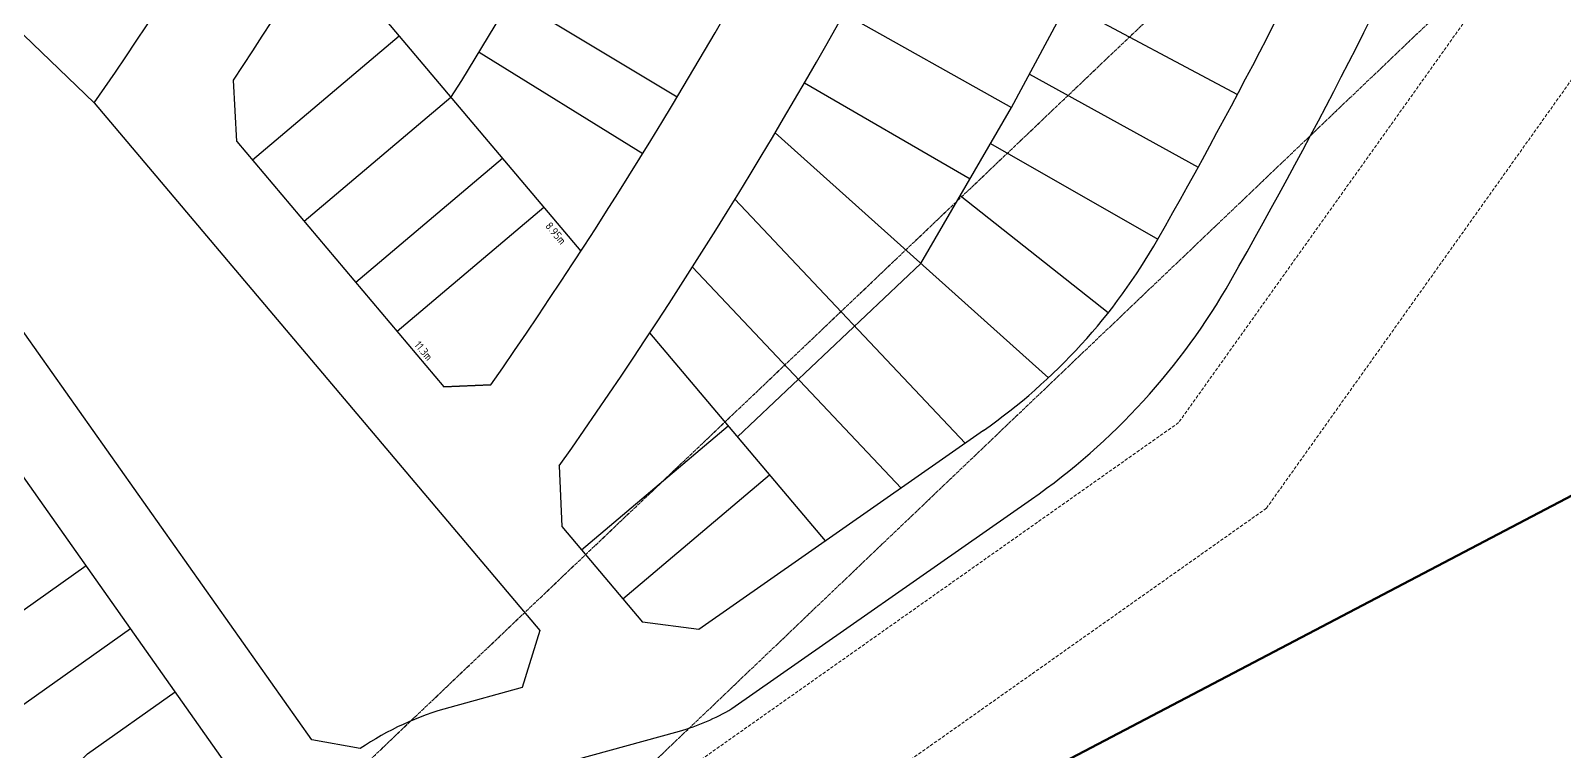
# Model space of a CAD drawing. Extents: x 294483 to 298733, y 6233899 to 6239242.
# Drawn here: x 296247.7 to 296487.2, y 6235892.7 to 6236005.1 of the extents above; entities that cross this region are included whole.
import ezdxf

# ---------------------------------------------------------------- set-up
doc = ezdxf.new("R2010")
doc.units = 0
for name, pattern in [('DASHED', [0.75, 0.5, -0.25]), ('HIDDEN', [9.525, 6.35, -3.175]), ('HIDDEN2', [0.1875, 0.125, -0.0625])]:
    doc.linetypes.add(name, pattern=pattern)
for name, color, linetype, lineweight in [('Cadastre Easements_SP_EXT', 9, 'Continuous', 5), ('Cadastre Land Parcels_SP_EXT', 9, 'Continuous', 5), ('Cadastre Other Property_SP_EXT', 9, 'HIDDEN', 5)]:
    doc.layers.add(name, color=color, linetype=linetype, lineweight=lineweight)
doc.layers.add('Notes', color=7, linetype='Continuous')
doc.styles.add('XR-NA50613004-000-LOT_LAYOUT$0$CDD_ISOCP', font='isocp.shx')

msp = doc.modelspace()

# ---------------------------------------------------------------- linework, layer by layer
at = {"layer": 'Cadastre Easements_SP_EXT', "linetype": 'DASHED'}
for points in [[(296167.4161, 6235622.158), (296241.74002, 6235788.67015), (296241.74002, 6235788.67015), (296249.68894, 6235806.12718), (296272.82916, 6235825.83741), (296279.82613, 6235831.79867), (296302.84559, 6235851.23948), (296325.49133, 6235872.41886), (296483.1225, 6236022.67004), (296635.73875, 6236170.22158), (296938.47632, 6236450.61032), (297031.01751, 6236538.0656), (297131.76037, 6236632.73186), (297204.75969, 6236701.32455), (297217.14618, 6236725.85927), (297244.84969, 6236780.73135), (297200.86378, 6236740.57513), (297057.59702, 6236605.20125), (296904.07902, 6236460.04334), (296634.66928, 6236208.953), (296263.47989, 6235855.97373), (296227.9627, 6235824.53964), (296225.61408, 6235822.46087), (296146.8448, 6235650.83187)], [(296179.20315, 6235605.72585), (296249.62121, 6235769.69786), (296249.62121, 6235769.69786), (296301.30004, 6235827.25723), (296313.43312, 6235840.77118), (296440.67543, 6235930.60538), (296550.40986, 6236084.58107), (296635.8093, 6236168.40293), (296635.73875, 6236170.22158), (296635.12351, 6236192.51631), (296635.08846, 6236193.76366), (296535.60268, 6236096.44797), (296483.1225, 6236022.67004), (296426.96369, 6235943.96893), (296325.49133, 6235872.41886), (296300.82136, 6235855.37148), (296279.82613, 6235831.79867), (296274.59458, 6235825.87442), (296241.74002, 6235788.67015), (296232.23797, 6235777.74611), (296165.67124, 6235624.58907)]]:
    msp.add_lwpolyline(points, dxfattribs=at)
at = {"layer": 'Cadastre Land Parcels_SP_EXT', "linetype": 'Continuous'}
for points in [[(296904.07903, 6236460.04306), (296882.64097, 6236465.9231), (296621.91497, 6236465.70607), (296621.23498, 6236461.85105), (296620.11996, 6236455.53509), (296607.12102, 6236381.8921), (296633.16899, 6236263.24603), (296634.66896, 6236208.95309), (296635.08898, 6236193.76403), (296635.12396, 6236192.51607), (296635.73902, 6236170.22206), (296635.80898, 6236168.40303), (296635.87196, 6236166.8111), (296636.04898, 6236162.26903), (296641.99103, 6236069.72604), (296620.851, 6236038.0171), (296587.54996, 6235916.48202), (296505.37103, 6235941.38307), (296313.433, 6235840.77107), (296301.29998, 6235827.25707), (296249.62098, 6235769.69803), (296179.20301, 6235605.7261)], [(296179.20319, 6235605.72575), (296249.62125, 6235769.69785), (296301.30016, 6235827.25715), (296313.43317, 6235840.77107), (296505.37112, 6235941.38299), (296587.54969, 6235916.48211), (296620.85118, 6236038.01666), (296641.99094, 6236069.72586), (296636.04889, 6236162.26912), (296635.8717, 6236166.81083), (296635.80934, 6236168.40294), (296635.73876, 6236170.22162), (296635.12361, 6236192.51624), (296635.08854, 6236193.76376), (296634.66923, 6236208.95291), (296633.16899, 6236263.24611), (296607.12111, 6236381.89228), (296620.12014, 6236455.53465), (296621.23454, 6236461.8507), (296621.9147, 6236465.70571), (296882.64079, 6236465.92283), (296904.07903, 6236460.04324)]]:
    msp.add_lwpolyline(points, dxfattribs=at)
at = {"layer": 'Cadastre Other Property_SP_EXT', "linetype": 'HIDDEN2'}
msp.add_lwpolyline([(296146.84498, 6235650.83208), (296167.41598, 6235622.15813), (296249.11139, 6235805.36734), (296279.82598, 6235831.79922), (296299.97154, 6235848.81159), (296325.49096, 6235872.4191), (296483.12199, 6236022.67009), (296635.73903, 6236170.22202), (296634.66896, 6236208.95307), (296453.89155, 6236037.04424), (296262.96076, 6235855.51447), (296225.61402, 6235822.46104), (296146.84498, 6235650.83208)], close=True, dxfattribs=at)
at = {"layer": 'Notes'}
for p, q in [((296257.58646, 6235993.88275), (296213.69325, 6236035.97045)), ((296293.00016, 6236018.75014), (296333.59143, 6235970.70902)), ((296322.84587, 6236010.29765), (296348.6565, 6235994.797)), ((296409.53166, 6236009.32545), (296436.15035, 6235995.19044)), ((296374.68733, 6236007.79406), (296400.86647, 6235993.14304)), ((296305.22834, 6236004.27768), (296282.3129, 6235984.91579)), ((296317.70019, 6236001.78589), (296343.27371, 6235985.9661)), ((296279.85415, 6235987.82581), (296279.32531, 6235997.39094)), ((296403.65998, 6235998.35997), (296430.02065, 6235983.85259)), ((296313.29579, 6235994.72958), (296290.38035, 6235975.36769)), ((296368.53292, 6235996.99431), (296394.37949, 6235981.9987)), ((296257.58646, 6235993.88275), (296327.18883, 6235911.50602)), ((296279.85415, 6235987.82581), (296312.21356, 6235949.52736)), ((296363.93736, 6235989.17555), (296406.62361, 6235950.96506)), ((296397.58524, 6235987.50604), (296423.72012, 6235972.60417)), ((296321.36325, 6235985.18148), (296298.44781, 6235965.81959)), ((296357.66389, 6235978.81758), (296393.64748, 6235940.77239)), ((296392.86803, 6235979.40209), (296415.98427, 6235961.13655)), ((296291.56122, 6235894.47351), (296233.33267, 6235976.76381)), ((296327.81721, 6235977.543), (296304.90177, 6235958.18111)), ((296282.76149, 6235884.23021), (296222.63905, 6235969.19701)), ((296386.69768, 6235968.80171), (296358.07587, 6235941.73086)), ((296351.02243, 6235968.22242), (296383.61333, 6235933.76429)), ((296371.78636, 6235925.50405), (296344.36539, 6235957.95768)), ((296319.53685, 6235949.85255), (296312.21356, 6235949.52736)), ((296312.21356, 6235949.52736), (296319.53685, 6235949.85255)), ((296333.68842, 6235924.11115), (296356.60386, 6235943.47304)), ((296396.47792, 6235942.74924), (296352.00607, 6235911.68901)), ((296330.22027, 6235937.22057), (296330.61615, 6235927.74729)), ((296340.14238, 6235916.47267), (296363.05782, 6235935.83456)), ((296357.20014, 6235899.33792), (296403.97892, 6235932.00936)), ((296330.61615, 6235927.74729), (296343.21466, 6235912.83653)), ((296256.31045, 6235921.61159), (296231.82124, 6235904.28304)), ((296263.27075, 6235911.77509), (296238.78154, 6235894.44654)), ((296327.18883, 6235911.50602), (296324.44806, 6235902.65377)), ((296352.00607, 6235911.68901), (296343.21466, 6235912.83653)), ((296324.44806, 6235902.65377), (296313.11395, 6235899.53222)), ((296299.13044, 6235893.09339), (296291.56122, 6235894.47351))]:
    msp.add_line(p, q, dxfattribs=at)
at = {"layer": 'Notes', "lineweight": 70}
msp.add_line((296313.35541, 6235840.8606), (296505.27967, 6235941.48069), dxfattribs=at)
at = {"layer": 'Notes', "flags": 128}
for points in [[(296435.10891, 6235966.13071, 0.047282743), (296502.98098, 6236116.67764, -0.088645729), (296506.11789, 6236122.34028), (296511.56146, 6236120.52556)], [(296297.57164, 6235874.16217), (296301.17856, 6235877.83627, -0.132231746), (296316.59235, 6235886.90246), (296348.99743, 6235895.82723, 0.064952953), (296357.20014, 6235899.33792)]]:
    msp.add_lwpolyline(points, format="xyb", dxfattribs=at)
for points in [[(296313.29579, 6235994.72958), (296315.01062, 6235997.3369), (296328.3953, 6236019.4773), (296342.23387, 6236044.34479), (296356.25125, 6236072.04572), (296367.05549, 6236095.5535), (296377.90847, 6236121.58679)], [(296386.69768, 6235968.80171), (296400.86647, 6235993.14304), (296415.47521, 6236020.42516), (296427.9668, 6236045.89535), (296438.56333, 6236069.4075), (296450.10902, 6236097.52663)], [(296225.09328, 6235861.85378), (296247.16437, 6235882.59968), (296247.71615, 6235883.11833), (296256.56128, 6235892.25873), (296270.23295, 6235901.93591)]]:
    msp.add_lwpolyline(points, dxfattribs=at)
at = {"layer": 'Notes'}
for centre, radius, start, end in [((295674.83152, 6236399.46465), 710, 325.16311226, 340.16978717), ((295674.83152, 6236399.46465), 726, 326.37048562, 340.20064395), ((295674.83152, 6236399.46465), 786, 325.10840415, 340.3051677), ((295674.83152, 6236399.46465), 802, 324.80477664, 340.33039917), ((295674.83152, 6236399.46465), 862, 330.31823513, 340.41667448), ((296343.79917, 6236018.17436), 92, 304.9313889, 330.3182351), ((296343.79917, 6236018.17436), 105.1, 304.9313889, 330.3182351), ((296325.72646, 6235853.7373), 47.5, 105.3982332, 124.0499926)]:
    msp.add_arc(centre, radius, start, end, dxfattribs=at)

# ---------------------------------------------------------------- texts
at = {"layer": 'Notes', "style": 'XR-NA50613004-000-LOT_LAYOUT$0$CDD_ISOCP'}
for s, p in [('8.95m', (296327.95056, 6235974.59873)), ('11.3m', (296307.48738, 6235956.03054))]:
    msp.add_text(s, height=1.25, rotation=310.1953902, dxfattribs=at).set_placement(p)

doc.saveas('drawing.dxf')
